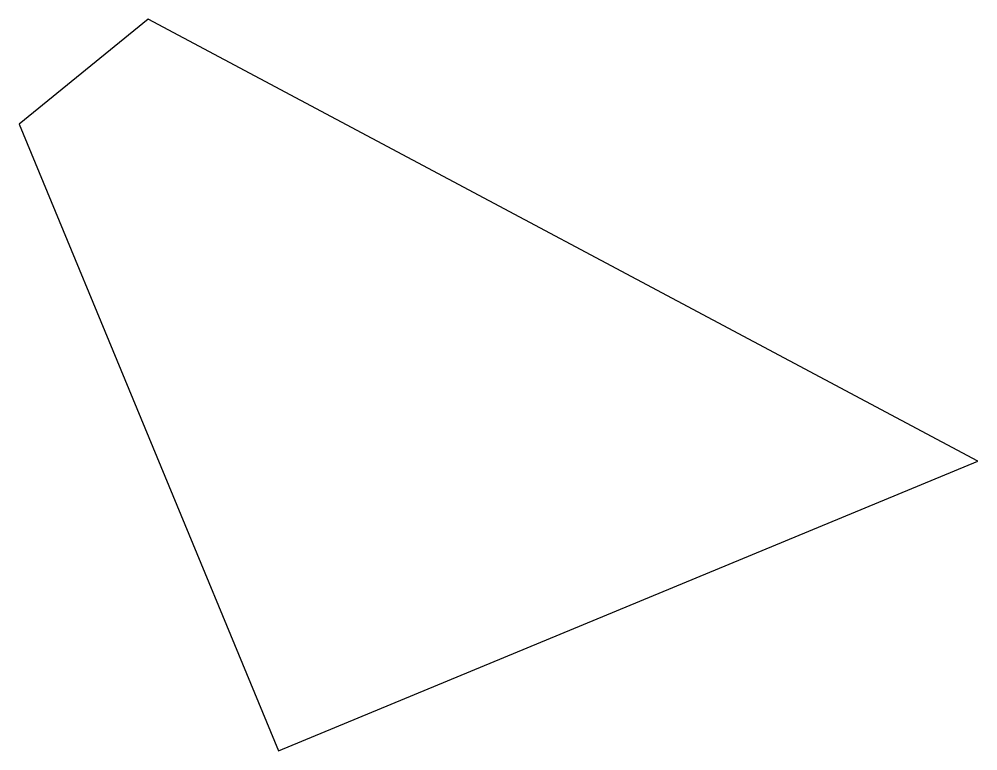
# Model space of a CAD drawing. Header units: metres. Extents: x -0.31 to 0.069, y -0.5 to -0.211.
import ezdxf

# ---------------------------------------------------------------- set-up
doc = ezdxf.new("R2010")
doc.units = ezdxf.units.M

msp = doc.modelspace()

# ---------------------------------------------------------------- linework, layer by layer
at = {"layer": 'Polygon'}
for p, q in [((-0.25869, -0.21097), (-0.30962, -0.25251)), ((0.06922, -0.38554), (-0.25869, -0.21097)), ((-0.30962, -0.25251), (-0.20711, -0.5)), ((-0.20711, -0.5), (0.06922, -0.38554))]:
    msp.add_line(p, q, dxfattribs=at)

doc.saveas('drawing.dxf')
